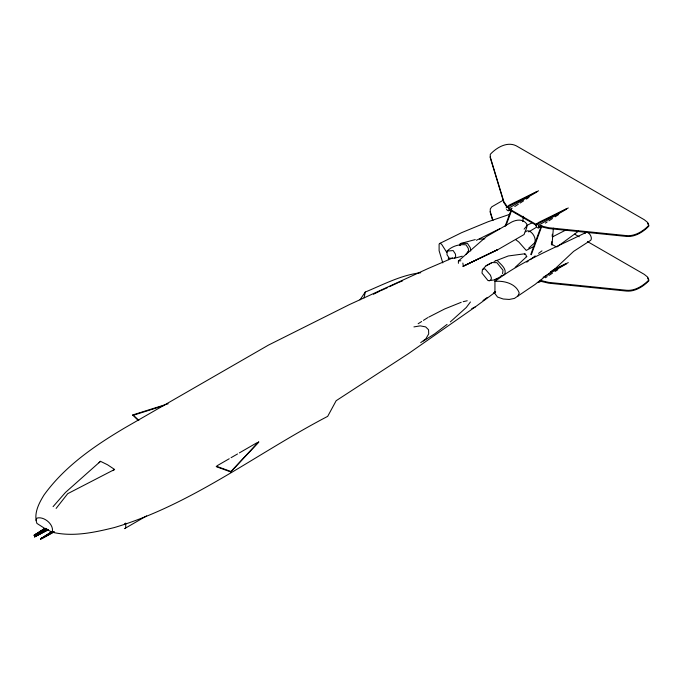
<?xml version="1.0" encoding="UTF-8"?>
<svg xmlns="http://www.w3.org/2000/svg" width="683" height="683" viewBox="0 0 683 683"><rect width="100%" height="100%" fill="white"/><g stroke="black" fill="none" stroke-linecap="round" stroke-linejoin="round"><path stroke-width="1.02" d="M585.801 232.544C554.989 247.92 522.657 260.428 494.936 281.413L494.936 293.588L497.548 297.054L503.2 299.009L509.228 299.436L514.401 298.428L534.994 284.495L555.552 268.317L573.618 251.378L590.402 240.51A4.602 2.655 60 0 0 589.907 234.448A4.602 2.655 60 0 0 585.092 233.355M495.653 291.94L475.206 306.974L408.784 353.401L336.173 400.699L327.686 416.357C256.765 453.316 191.932 504.541 114.385 527.541C94.109 532.527 72.885 537.162 52.121 532.185L44.506 528.292L36.891 523.383C33.552 513.445 38.914 503.251 43.994 495.038C64.697 466.31 94.467 445.871 124.554 428.01L268.445 345.111L349.38 304.609L428.267 268.445L452.616 257.986M522.802 221.634L523.229 216.323M551.565 243.797L551.736 241.671M552.163 236.361L552.342 234.243M551.992 245.154L553.375 228.165M36.02 520.352L36.822 518.175C43.874 515.827 54.623 524.86 52.121 532.185M524.476 254.23L525.423 254.067L526.73 256.586L515.187 267.36M462.861 263.075L463.313 266.157L498.599 249.235L524.109 234.508C524.834 230.956 527.933 227.652 526.721 223.887C523.041 218.842 516.741 219.525 511.755 222.018L486.245 236.745L458.404 261.008L458.404 263.322M364.09 297.822L365.285 292.034C383.308 284.606 401.152 275.01 420.728 272.739M124.434 528.642L125.382 528.164L125.723 526.96L125.723 523.041M465.917 254.392L468.555 250.823L468.265 248.313L466.019 244.838C459.224 243.951 451.984 246.136 447.075 251.105L447.024 254.785L449.277 258.259L454.562 258.2L462.246 256.193M459.437 245.487L459.864 244.036L460.863 243.43L475.248 239.588M502.577 273.704L502.995 270.246L496.908 262.673L492.042 262.562L485.989 265.832L482.411 269.623L481.993 273.089L488.072 280.653L494.483 279.936L500.545 276.666M505.061 226.415L511.268 209.561M505.949 225.723L511.422 210.851M530.768 254.469L540.979 226.713M531.28 254.768L541.858 226.022M517.851 296.2L519.225 292.99C516.015 283.582 503.883 280.448 494.936 281.413M506.112 207.948L509.176 205.131L536.659 191.667M506.555 209.459L507.64 210.603L508.724 210.706L509.176 209.715L512.113 208.238M566.369 208.819L538.887 222.291L536.275 224.109L535.822 225.1L536.275 226.611M537.35 227.755L538.435 227.857L538.887 226.867L541.824 225.39M537.35 282.403L538.435 282.506L538.887 281.516L541.824 280.039M360.009 299.82L365.285 292.034M470.45 301.971L466.267 307.504L450.336 321.881M56.134 508.408L67.694 493.689L114.59 469.452L107.547 464.781L100.503 461.315L65.491 492.426L53.078 506.641M524.109 229.146L527.097 225.552M230.7 471.415L216.315 466.207L216.315 466.694L230.7 471.91L258.755 441.696M230.7 471.91L258.755 442.191M98.975 462.775L100.503 461.315M528.77 248.142L534.499 242.935A7.248 4.183 60 0 0 532.62 233.765A7.248 4.183 60 0 0 525.62 231.887M509.714 214.334L488.046 221.762L461.623 232.664L440.142 243.259L439.109 244.087L439.109 250.738L442.789 262.912M447.058 324.391L434.772 333.791L423.366 341.048M526.755 262.187L528.446 260.932M530.136 259.668L535.199 255.894M538.58 253.376L541.952 250.857M420.702 342.653L425.791 338.905L428.693 333.953L428.565 329.778L425.654 326.892L420.182 325.859L413.932 326.909M557.157 246.802L578.612 231.119M483.026 300.511L487.346 297.395M493.391 293.033L495.115 291.786M112.832 470.638L114.59 469.452M506.555 206.958L507.64 207.06L538.571 190.788M536.275 224.109L537.35 224.22L568.29 207.948M514.777 206.522L518.329 204.234M520.096 203.09L523.648 200.793M526.311 199.077L528.975 197.361M545.375 223.102L547.151 221.958M548.927 220.814L552.479 218.526M555.134 216.81L558.685 214.513M545.375 277.75L547.151 276.606M548.927 275.462L552.479 273.166M555.134 271.45L557.798 269.734M418.158 323.733L421.667 321.505M423.417 320.387L427.806 317.604M447.075 251.105L453.162 250.567L455.407 254.033L455.698 256.552L454.562 258.2M459.932 245.385L460.735 244.898M467.42 252.479L468.222 251.993M46.692 528.966L34.611 536.829L48.177 529.914M44.386 528.582L34.15 535.259L45.787 529.334M46.41 529.368L34.611 536.829L48.467 529.504M51.652 531.724L40.519 538.938L42.158 538.571L53.966 531.997M528.685 231.896L536.872 227.012M45.035 528.403L34.15 535.259L46.034 528.975M51.404 532.074L40.519 538.938L54.23 531.622M47.255 529.291L34.611 536.829L43.985 531.639M45.787 528.335L34.15 535.259L35.422 534.687M53.061 531.476L40.519 538.938L51.046 533.064M503.465 200.076L491.777 206.829L490.3 208.964L490.223 212.293L492.648 220.293M507.64 207.06L508.724 208.204L536.881 191.949M537.35 224.22L538.435 225.364L566.591 209.109M543.13 277.298L566.591 263.749M217.237 465.669L229.232 458.745M231.076 457.678L237.539 453.956M239.383 452.889L256.91 442.763M125.382 528.164L146.589 515.921M36.344 534.157L41.902 530.981M45.787 530.606L47.588 529.581M492.042 262.562L485.989 265.832M494.048 261.487L508.28 255.971L524.834 253.769M494.483 279.936L496.464 278.869M458.404 261.008L460.829 260.761M482.411 269.623L483.965 268.803L485.126 269.025L490.462 275.206L491.41 278.058L490.795 280.056L489.241 280.875M534.687 246.051L526.226 250.396L518.832 242.013L515.554 239.537M552.538 236.864L566.634 229.608M428.745 317.117L444.761 308.921L461.213 302.296M550.438 271.749L568.29 262.588M527.148 225.279L531.92 222.906M476.427 240.279L499.922 228.677M553.102 269.964L566.369 263.467M373.422 294.245L380.072 291.043M463.313 266.157L497.463 249.747L462.861 266.396M471.791 308.614L475.206 306.974M508.724 210.706L510.645 209.809M538.435 227.857L541.32 226.508M538.435 282.506L541.32 281.157M381.02 290.591L387.568 287.569M389.438 286.706L397.856 282.813M398.795 282.386L402.646 280.815M138.094 420.25L132.826 414.914L168.146 403.79M132.826 415.401L163.1 405.873M526.73 256.586L526.123 256.603M463.185 301.681L467.215 300.759M460.863 243.43L467.462 243.353L470.305 247.775L470.689 251.002M479.534 239.204L484.793 238.828M496.029 260.419L497.48 260.684C500.69 264.415 507.298 268.889 504.532 274.523L502.543 275.591L501.091 275.326M124.468 523.741L125.629 524.074M539.988 225.689L548.756 227.755L626.687 235.644C635.105 236.335 643.369 231.042 648.85 225.347L647.715 222.504L644.274 219.721L517.808 146.708C508.34 140.527 496.874 147.212 490.3 154.315L490.223 157.653L503.892 202.646L506.82 207.017M539.988 226.483L548.756 228.549L626.687 236.446C635.105 237.138 643.369 231.836 648.85 226.141L647.715 223.298M539.988 280.329L548.756 282.395L626.687 290.292C635.105 290.984 643.369 285.682 648.85 279.987L647.715 277.153L644.274 274.361L587.457 241.56M539.988 281.123L548.756 283.189L626.687 291.086C635.105 291.778 643.369 286.484 648.85 280.79L647.715 277.947M574.625 234.149L579.21 236.796M509.433 208.998L536.377 224.553M509.433 209.792L536.377 225.347M551.241 243.933L556.329 246.87M440.142 243.259L441.662 244.36L446.836 252.488M132.826 414.914L138.845 420.446M507.478 206.915L503.892 201.852L490.223 156.859M490.223 211.499L492.955 220.498M538.435 225.364L538.887 226.867M508.724 208.204L509.176 209.715M448.415 257.628L448.424 259.66"/></g></svg>
